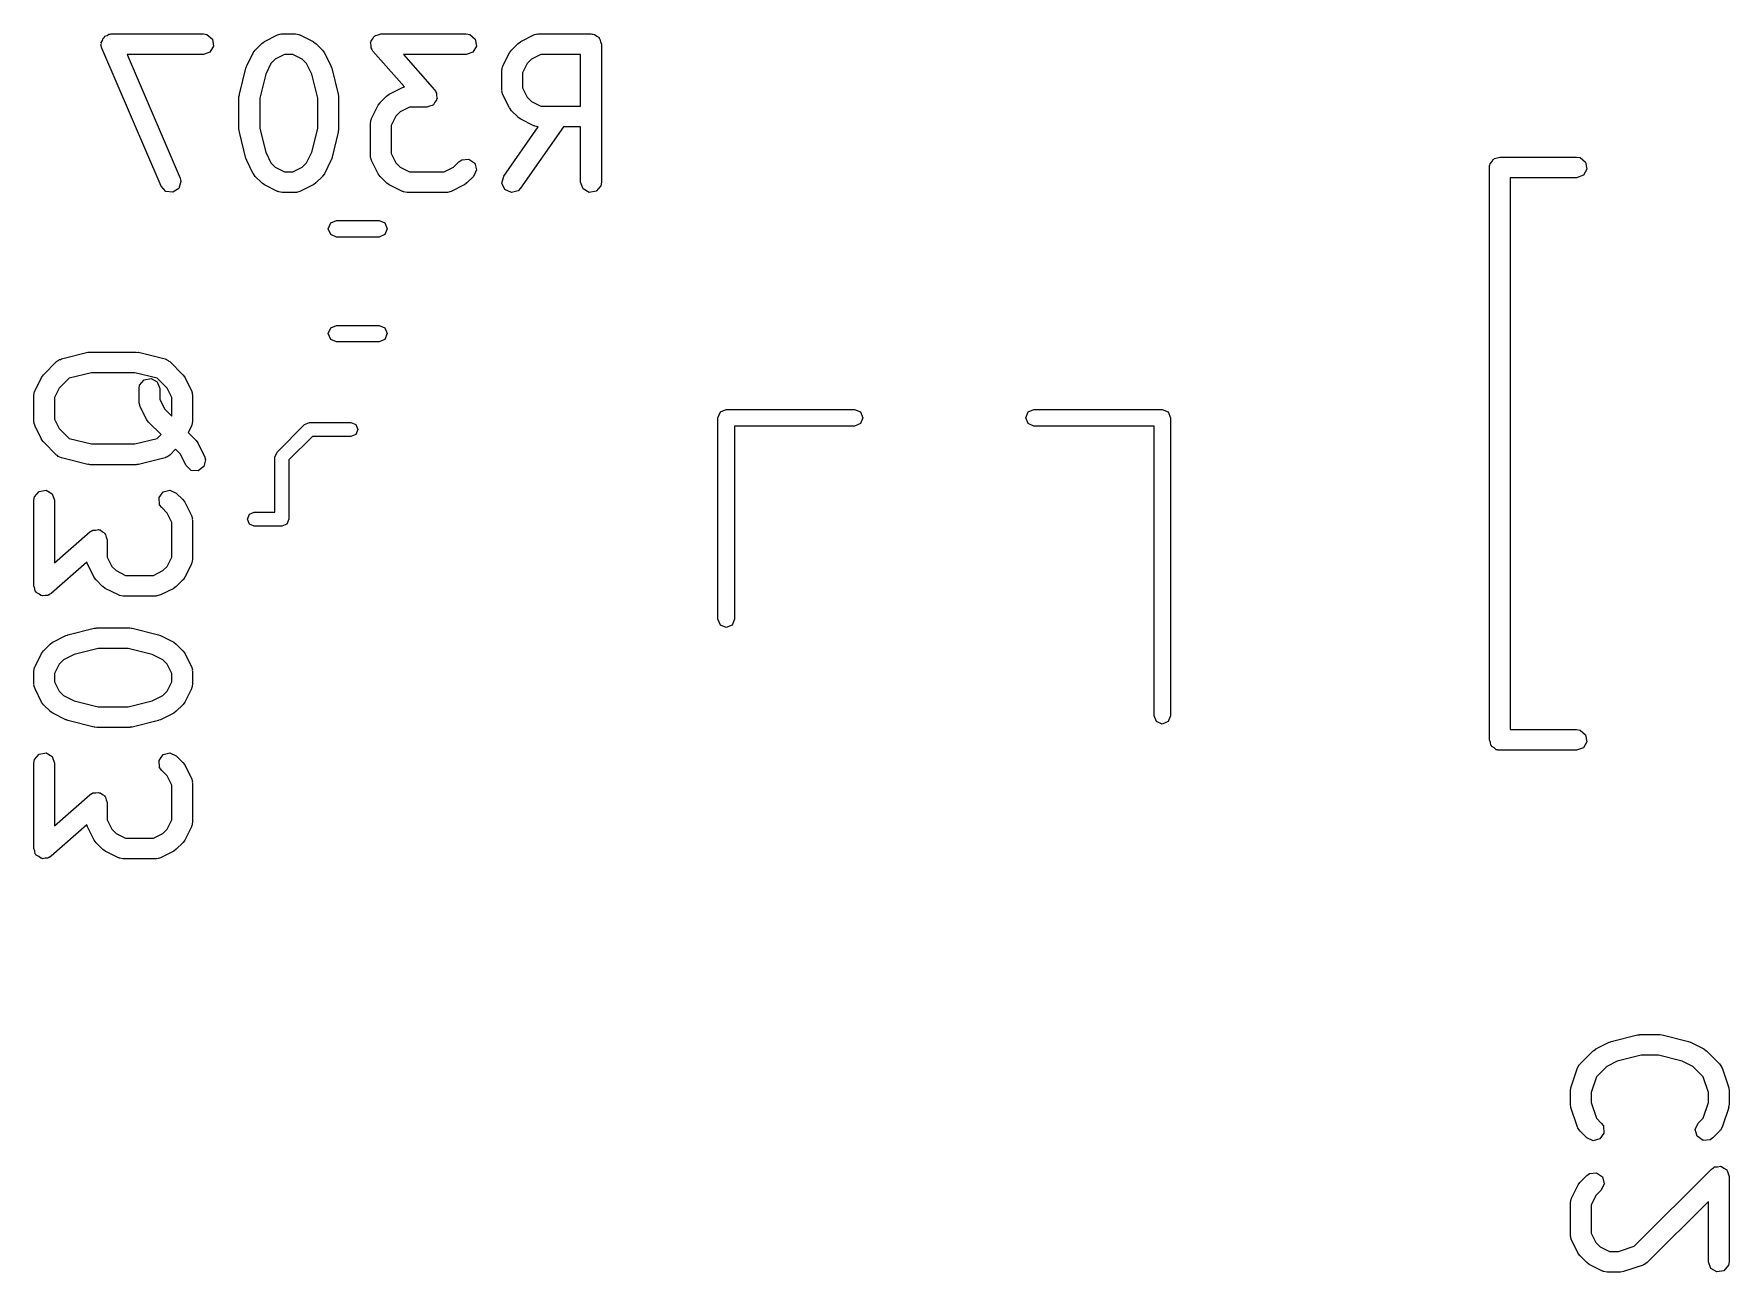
# Model space of a CAD drawing. Extents: x 54 to 297, y -260 to -31.
# Drawn here: x 122.9 to 135.19, y -95.93 to -86.96 of the extents above; entities that cross this region are included whole.
import ezdxf

# ---------------------------------------------------------------- set-up
doc = ezdxf.new("R2010")
doc.units = 0
doc.layers.add('BLACK', color=7, linetype='CONTINUOUS')

msp = doc.modelspace()

# ---------------------------------------------------------------- linework, layer by layer
at = {"layer": 'BLACK', "linetype": 'CONTINUOUS'}
for p, q in [((123.416, -86.9749), (123.433, -86.9689)), ((123.433, -86.9689), (123.447, -86.9594)), ((123.447, -86.9594), (123.456, -86.9604)), ((123.456, -86.9604), (123.464, -86.9574)), ((123.464, -86.9574), (124.131, -86.9574)), ((124.131, -86.9574), (124.157, -86.9619)), ((124.157, -86.9619), (124.196, -86.9949)), ((124.574, -87.0129), (124.669, -86.9653)), ((124.669, -86.9653), (124.694, -86.9579)), ((124.694, -86.9579), (124.698, -86.9589)), ((124.698, -86.9589), (124.702, -86.9574)), ((124.702, -86.9574), (124.798, -86.9574)), ((124.798, -86.9574), (124.823, -86.9619)), ((124.823, -86.9619), (124.827, -86.9648)), ((124.827, -86.9648), (124.831, -86.9653)), ((124.831, -86.9653), (124.926, -87.0129)), ((125.374, -86.9729), (125.378, -86.9682)), ((125.378, -86.9682), (125.398, -86.9643)), ((125.398, -86.9643), (125.417, -86.9574)), ((125.417, -86.9574), (126.036, -86.9574)), ((126.036, -86.9574), (126.061, -86.9619)), ((126.061, -86.9619), (126.101, -86.9949)), ((126.431, -87.0129), (126.526, -86.9653)), ((126.526, -86.9653), (126.551, -86.9579)), ((126.551, -86.9579), (126.555, -86.9589)), ((126.555, -86.9589), (126.56, -86.9574)), ((126.56, -86.9574), (126.94, -86.9574)), ((126.94, -86.9574), (126.95, -86.9591)), ((126.95, -86.9591), (126.953, -86.9585)), ((126.953, -86.9585), (126.956, -86.9602)), ((126.956, -86.9602), (126.966, -86.9619)), ((126.966, -86.9619), (126.981, -86.9744)), ((123.389, -87.0366), (123.392, -87.0281)), ((123.395, -87.0619), (123.389, -87.0366)), ((123.39, -87.0194), (123.399, -87.0042)), ((123.392, -87.0281), (123.39, -87.0194)), ((123.824, -88.0619), (123.395, -87.0619)), ((123.399, -87.0042), (123.404, -86.9875)), ((123.404, -86.9875), (123.412, -86.9826)), ((123.412, -86.9826), (123.416, -86.9749)), ((124.179, -87.0898), (124.131, -87.1074)), ((124.205, -87.0454), (124.179, -87.0898)), ((124.196, -86.9949), (124.205, -87.0454)), ((124.492, -87.0941), (124.506, -87.0761)), ((124.506, -87.0746), (124.554, -87.027)), ((124.506, -87.0761), (124.506, -87.0746)), ((124.554, -87.027), (124.572, -87.0141)), ((124.572, -87.0141), (124.574, -87.0129)), ((124.926, -87.0129), (124.944, -87.0263)), ((124.944, -87.0263), (124.946, -87.027)), ((124.946, -87.027), (124.994, -87.0746)), ((124.994, -87.0746), (125.006, -87.093)), ((125.006, -87.093), (125.008, -87.0941)), ((125.343, -87.0194), (125.346, -87.0142)), ((125.346, -87.0393), (125.343, -87.0194)), ((125.346, -87.0082), (125.358, -86.9924)), ((125.346, -87.0142), (125.346, -87.0082)), ((125.347, -87.0595), (125.346, -87.0393)), ((125.351, -87.0668), (125.347, -87.0595)), ((125.352, -87.0699), (125.351, -87.0668)), ((125.354, -87.0721), (125.352, -87.0699)), ((125.36, -87.0818), (125.354, -87.0721)), ((125.358, -86.9924), (125.368, -86.9749)), ((125.588, -87.342), (125.36, -87.0818)), ((125.368, -86.9749), (125.374, -86.9729)), ((126.084, -87.0898), (126.036, -87.1074)), ((126.11, -87.0454), (126.084, -87.0898)), ((126.101, -86.9949), (126.11, -87.0454)), ((126.35, -87.0941), (126.363, -87.0761)), ((126.363, -87.0761), (126.364, -87.0746)), ((126.364, -87.0746), (126.411, -87.027)), ((126.411, -87.027), (126.43, -87.0141)), ((126.43, -87.0141), (126.431, -87.0129)), ((126.981, -86.9744), (126.998, -86.9842)), ((126.998, -86.9842), (127, -86.9905)), ((127, -86.9905), (127.005, -86.9949)), ((127.005, -86.9949), (127.009, -87.0141)), ((127.009, -87.0141), (127.015, -87.0324)), ((127.015, -87.0324), (127.015, -88.0324)), ((124.131, -87.1074), (123.578, -87.1074)), ((123.578, -87.1074), (123.962, -88.0028)), ((124.392, -87.3951), (124.439, -87.2047)), ((124.439, -87.2047), (124.444, -87.1928)), ((124.444, -87.1928), (124.445, -87.1893)), ((124.445, -87.1893), (124.492, -87.0941)), ((124.621, -87.172), (124.583, -87.249)), ((124.652, -87.1416), (124.621, -87.172)), ((124.72, -87.1074), (124.652, -87.1416)), ((124.78, -87.1074), (124.72, -87.1074)), ((124.848, -87.1416), (124.78, -87.1074)), ((124.879, -87.172), (124.848, -87.1416)), ((124.917, -87.249), (124.879, -87.172)), ((125.008, -87.0941), (125.055, -87.1893)), ((125.055, -87.1893), (125.059, -87.2017)), ((125.059, -87.2017), (125.061, -87.2047)), ((125.061, -87.2047), (125.108, -87.3951)), ((126.036, -87.1074), (125.582, -87.1074)), ((125.582, -87.1074), (125.806, -87.3639)), ((126.294, -87.2229), (126.299, -87.1972)), ((126.299, -87.1972), (126.301, -87.1938)), ((126.301, -87.1938), (126.302, -87.1893)), ((126.302, -87.1893), (126.35, -87.0941)), ((126.478, -87.172), (126.444, -87.2406)), ((126.509, -87.1416), (126.478, -87.172)), ((126.577, -87.1074), (126.509, -87.1416)), ((126.865, -87.1074), (126.577, -87.1074)), ((126.865, -87.4812), (126.865, -87.1074)), ((124.583, -87.249), (124.539, -87.4226)), ((124.961, -87.4226), (124.917, -87.249)), ((126.294, -87.3657), (126.294, -87.2229)), ((126.444, -87.2406), (126.444, -87.348)), ((124.389, -87.4133), (124.392, -87.3986)), ((124.389, -87.6514), (124.389, -87.4133)), ((124.392, -87.3986), (124.392, -87.3951)), ((124.539, -87.4226), (124.539, -87.6422)), ((124.961, -87.6422), (124.961, -87.4226)), ((125.108, -87.3951), (125.11, -87.4101)), ((125.11, -87.4101), (125.111, -87.4133)), ((125.111, -87.4133), (125.111, -87.6514)), ((125.397, -87.475), (125.411, -87.457)), ((125.411, -87.4555), (125.459, -87.4079)), ((125.411, -87.457), (125.411, -87.4555)), ((125.459, -87.4079), (125.477, -87.3951)), ((125.477, -87.3951), (125.478, -87.3939)), ((125.478, -87.3939), (125.574, -87.3463)), ((125.574, -87.3463), (125.588, -87.342)), ((125.808, -87.4533), (125.798, -87.4708)), ((125.806, -87.3639), (125.812, -87.3736)), ((125.821, -87.4375), (125.808, -87.4533)), ((125.812, -87.3736), (125.815, -87.3758)), ((125.815, -87.3758), (125.815, -87.3789)), ((125.815, -87.3789), (125.82, -87.3862)), ((125.82, -87.3862), (125.82, -87.4064)), ((125.82, -87.4064), (125.824, -87.4264)), ((125.824, -87.4264), (125.821, -87.4315)), ((125.821, -87.4315), (125.821, -87.4375)), ((126.296, -87.3699), (126.294, -87.3657)), ((126.295, -87.3743), (126.296, -87.3699)), ((126.302, -87.3993), (126.295, -87.3743)), ((126.35, -87.4945), (126.302, -87.3993)), ((126.444, -87.348), (126.478, -87.4165)), ((126.478, -87.4165), (126.509, -87.4469)), ((126.509, -87.4469), (126.577, -87.4812)), ((125.342, -87.6038), (125.346, -87.5782)), ((125.346, -87.5782), (125.349, -87.5747)), ((125.349, -87.5747), (125.35, -87.5703)), ((125.35, -87.5703), (125.397, -87.475)), ((125.526, -87.553), (125.492, -87.6215)), ((125.556, -87.5226), (125.526, -87.553)), ((125.625, -87.4883), (125.556, -87.5226)), ((125.75, -87.4883), (125.625, -87.4883)), ((125.769, -87.4814), (125.75, -87.4883)), ((125.789, -87.4775), (125.769, -87.4814)), ((125.793, -87.4728), (125.789, -87.4775)), ((125.798, -87.4708), (125.793, -87.4728)), ((126.351, -87.4956), (126.35, -87.4945)), ((126.364, -87.514), (126.351, -87.4956)), ((126.411, -87.5616), (126.364, -87.514)), ((126.413, -87.5623), (126.411, -87.5616)), ((126.431, -87.5757), (126.413, -87.5623)), ((126.526, -87.6233), (126.431, -87.5757)), ((126.577, -87.4812), (126.865, -87.4812)), ((124.39, -87.6547), (124.389, -87.6514)), ((124.392, -87.6696), (124.39, -87.6547)), ((124.439, -87.8601), (124.392, -87.6696)), ((124.539, -87.6422), (124.583, -87.8157)), ((124.917, -87.8157), (124.961, -87.6422)), ((125.108, -87.6696), (125.061, -87.8601)), ((125.111, -87.6514), (125.108, -87.6662)), ((125.108, -87.6662), (125.108, -87.6696)), ((125.342, -87.8419), (125.342, -87.6038)), ((125.492, -87.6215), (125.492, -87.8242)), ((126.308, -87.9894), (126.558, -87.631)), ((126.741, -87.6312), (126.43, -88.0754)), ((126.53, -87.6238), (126.526, -87.6233)), ((126.534, -87.6267), (126.53, -87.6238)), ((126.558, -87.631), (126.534, -87.6267)), ((126.865, -87.6312), (126.741, -87.6312)), ((126.865, -88.0324), (126.865, -87.6312)), ((124.583, -87.8157), (124.621, -87.8927)), ((124.879, -87.8927), (124.917, -87.8157)), ((125.492, -87.8242), (125.526, -87.8927)), ((124.441, -87.863), (124.439, -87.8601)), ((124.445, -87.8754), (124.441, -87.863)), ((124.492, -87.9707), (124.445, -87.8754)), ((124.621, -87.8927), (124.652, -87.9231)), ((124.652, -87.9231), (124.72, -87.9574)), ((124.78, -87.9574), (124.848, -87.9231)), ((124.848, -87.9231), (124.879, -87.8927)), ((125.055, -87.8754), (125.008, -87.9707)), ((125.056, -87.8719), (125.055, -87.8754)), ((125.061, -87.8601), (125.056, -87.8719)), ((125.343, -87.8461), (125.342, -87.8419)), ((125.342, -87.8505), (125.343, -87.8461)), ((125.35, -87.8754), (125.342, -87.8505)), ((125.397, -87.9707), (125.35, -87.8754)), ((125.526, -87.8927), (125.556, -87.9231)), ((125.556, -87.9231), (125.625, -87.9574)), ((125.875, -87.9574), (125.944, -87.9231)), ((125.944, -87.9231), (125.983, -87.8841)), ((125.983, -87.8841), (126.004, -87.8692)), ((126.004, -87.8692), (126.055, -87.8647)), ((126.055, -87.8647), (126.097, -87.8941)), ((126.11, -87.9437), (126.089, -87.9902)), ((126.097, -87.8941), (126.11, -87.9437)), ((133.45, -87.925), (133.452, -87.9153)), ((133.45, -92.075), (133.45, -87.925)), ((133.451, -87.912), (133.453, -87.9091)), ((133.452, -87.9153), (133.451, -87.912)), ((133.453, -87.9091), (133.455, -87.8993)), ((133.455, -87.8993), (133.467, -87.8844)), ((133.467, -87.8844), (133.477, -87.8675)), ((133.477, -87.8675), (133.483, -87.8652)), ((133.483, -87.8652), (133.487, -87.86)), ((133.487, -87.86), (133.507, -87.8567)), ((133.507, -87.8567), (133.525, -87.85)), ((133.525, -87.85), (134.082, -87.85)), ((134.082, -87.85), (134.108, -87.8545)), ((134.108, -87.8545), (134.147, -87.8875)), ((134.156, -87.938), (134.131, -87.9825)), ((134.147, -87.8875), (134.156, -87.938)), ((123.859, -88.0993), (123.824, -88.0619)), ((123.968, -88.0282), (123.953, -88.0773)), ((123.962, -88.0028), (123.968, -88.0282)), ((124.494, -87.9718), (124.492, -87.9707)), ((124.506, -87.9902), (124.494, -87.9718)), ((124.554, -88.0378), (124.506, -87.9902)), ((124.556, -88.0385), (124.554, -88.0378)), ((124.574, -88.0518), (124.556, -88.0385)), ((124.669, -88.0995), (124.574, -88.0518)), ((124.72, -87.9574), (124.78, -87.9574)), ((124.926, -88.0518), (124.831, -88.0995)), ((124.928, -88.0507), (124.926, -88.0518)), ((124.946, -88.0378), (124.928, -88.0507)), ((124.994, -87.9902), (124.946, -88.0378)), ((125.008, -87.9707), (124.994, -87.9887)), ((124.994, -87.9887), (124.994, -87.9902)), ((125.398, -87.9718), (125.397, -87.9707)), ((125.411, -87.9902), (125.398, -87.9718)), ((125.459, -88.0378), (125.411, -87.9902)), ((125.46, -88.0385), (125.459, -88.0378)), ((125.478, -88.0518), (125.46, -88.0385)), ((125.574, -88.0995), (125.478, -88.0518)), ((125.625, -87.9574), (125.875, -87.9574)), ((126.022, -88.0518), (125.926, -88.0995)), ((126.023, -88.0507), (126.022, -88.0518)), ((126.041, -88.0378), (126.023, -88.0507)), ((126.089, -87.9902), (126.041, -88.0378)), ((126.294, -88.0389), (126.308, -87.9894)), ((126.316, -88.0854), (126.294, -88.0389)), ((126.43, -88.0754), (126.412, -88.0938)), ((126.883, -88.0806), (126.865, -88.0324)), ((127.011, -88.058), (126.978, -88.0973)), ((127.015, -88.0324), (127.011, -88.058)), ((134.082, -88), (133.6, -88)), ((133.6, -88), (133.6, -92)), ((134.131, -87.9825), (134.082, -88)), ((123.91, -88.1054), (123.859, -88.0993)), ((123.953, -88.0773), (123.91, -88.1054)), ((124.673, -88.1), (124.669, -88.0995)), ((124.677, -88.1029), (124.673, -88.1)), ((124.702, -88.1074), (124.677, -88.1029)), ((124.798, -88.1074), (124.702, -88.1074)), ((124.802, -88.1058), (124.798, -88.1074)), ((124.806, -88.1069), (124.802, -88.1058)), ((124.831, -88.0995), (124.806, -88.1069)), ((125.578, -88.1), (125.574, -88.0995)), ((125.581, -88.1029), (125.578, -88.1)), ((125.607, -88.1074), (125.581, -88.1029)), ((125.893, -88.1074), (125.607, -88.1074)), ((125.897, -88.1058), (125.893, -88.1074)), ((125.901, -88.1069), (125.897, -88.1058)), ((125.926, -88.0995), (125.901, -88.1069)), ((126.363, -88.1071), (126.316, -88.0854)), ((126.412, -88.0938), (126.363, -88.1071)), ((126.927, -88.1062), (126.883, -88.0806)), ((126.978, -88.0973), (126.927, -88.1062)), ((125.054, -88.3276), (125.096, -88.31)), ((125.096, -88.31), (125.404, -88.31)), ((125.404, -88.31), (125.446, -88.3276)), ((125.036, -88.37), (125.054, -88.3276)), ((125.054, -88.4124), (125.036, -88.37)), ((125.096, -88.43), (125.054, -88.4124)), ((125.404, -88.43), (125.096, -88.43)), ((125.446, -88.4124), (125.404, -88.43)), ((125.446, -88.3276), (125.464, -88.37)), ((125.464, -88.37), (125.446, -88.4124)), ((125.036, -89.13), (125.054, -89.0876)), ((125.054, -89.1724), (125.036, -89.13)), ((125.054, -89.0876), (125.096, -89.07)), ((125.096, -89.19), (125.054, -89.1724)), ((125.096, -89.07), (125.404, -89.07)), ((125.404, -89.07), (125.446, -89.0876)), ((125.446, -89.1724), (125.404, -89.19)), ((125.446, -89.0876), (125.464, -89.13)), ((125.464, -89.13), (125.446, -89.1724)), ((123.102, -89.313), (123.293, -89.2653)), ((123.293, -89.2653), (123.308, -89.2643)), ((123.308, -89.2643), (123.311, -89.2631)), ((123.311, -89.2631), (123.644, -89.2631)), ((123.644, -89.2631), (123.659, -89.2657)), ((123.659, -89.2657), (123.662, -89.2653)), ((123.662, -89.2653), (123.853, -89.313)), ((125.404, -89.19), (125.096, -89.19)), ((122.972, -89.4279), (123.067, -89.3327)), ((123.067, -89.3327), (123.089, -89.3177)), ((123.089, -89.3177), (123.096, -89.3171)), ((123.096, -89.3171), (123.102, -89.313)), ((123.32, -89.4131), (123.159, -89.4534)), ((123.635, -89.4131), (123.32, -89.4131)), ((123.796, -89.4534), (123.635, -89.4131)), ((123.853, -89.313), (123.877, -89.3236)), ((123.877, -89.3236), (123.881, -89.3296)), ((123.881, -89.3296), (123.888, -89.3327)), ((123.888, -89.3327), (123.983, -89.4279)), ((122.907, -89.5505), (122.91, -89.5471)), ((122.91, -89.5471), (122.911, -89.5426)), ((122.911, -89.5426), (122.958, -89.4474)), ((122.958, -89.4474), (122.972, -89.4294)), ((122.972, -89.4294), (122.972, -89.4279)), ((123.087, -89.5254), (123.053, -89.5939)), ((123.159, -89.4534), (123.087, -89.5254)), ((123.665, -89.5286), (123.669, -89.5029)), ((123.665, -89.6238), (123.665, -89.5286)), ((123.669, -89.5029), (123.702, -89.4636)), ((123.702, -89.4636), (123.753, -89.4547)), ((123.753, -89.4547), (123.797, -89.4804)), ((123.868, -89.5254), (123.796, -89.4534)), ((123.797, -89.4804), (123.815, -89.5286)), ((123.815, -89.5286), (123.815, -89.6061)), ((123.903, -89.5939), (123.868, -89.5254)), ((123.983, -89.4279), (123.996, -89.4463)), ((123.996, -89.4463), (123.997, -89.4474)), ((123.997, -89.4474), (124.045, -89.5426)), ((124.045, -89.5426), (124.052, -89.5676)), ((122.903, -89.5762), (122.907, -89.5505)), ((122.903, -89.7667), (122.903, -89.5762)), ((123.053, -89.5939), (123.053, -89.749)), ((123.666, -89.628), (123.665, -89.6238)), ((123.665, -89.6324), (123.666, -89.628)), ((123.672, -89.6573), (123.665, -89.6324)), ((123.72, -89.7526), (123.672, -89.6573)), ((123.815, -89.6061), (123.849, -89.6746)), ((123.903, -89.7285), (123.903, -89.5939)), ((124.052, -89.5676), (124.051, -89.572)), ((124.051, -89.572), (124.053, -89.5762)), ((124.053, -89.5762), (124.053, -89.7667)), ((122.904, -89.7709), (122.903, -89.7667)), ((122.903, -89.7752), (122.904, -89.7709)), ((122.911, -89.8002), (122.903, -89.7752)), ((123.053, -89.749), (123.087, -89.8175)), ((123.721, -89.7537), (123.72, -89.7526)), ((123.734, -89.7721), (123.721, -89.7537)), ((123.824, -89.8619), (123.734, -89.7721)), ((123.849, -89.6746), (123.903, -89.7285)), ((124.048, -89.7923), (124.045, -89.7958)), ((124.045, -89.7958), (124.045, -89.8002)), ((124.053, -89.7667), (124.048, -89.7923)), ((124.665, -89.9896), (124.865, -89.7896)), ((124.865, -89.7896), (124.9, -89.775)), ((124.9, -89.775), (125.2, -89.775)), ((125.2, -89.775), (125.236, -89.7896)), ((125.236, -89.7896), (125.25, -89.825)), ((127.86, -89.74), (127.878, -89.6976)), ((127.86, -91.2), (127.86, -89.74)), ((127.878, -89.6976), (127.92, -89.68)), ((127.92, -89.68), (128.85, -89.68)), ((128.85, -89.68), (128.892, -89.6976)), ((128.892, -89.7824), (128.85, -89.8)), ((128.892, -89.6976), (128.91, -89.74)), ((128.91, -89.74), (128.892, -89.7824)), ((130.09, -89.74), (130.108, -89.6976)), ((130.108, -89.7824), (130.09, -89.74)), ((130.108, -89.6976), (130.15, -89.68)), ((130.15, -89.8), (130.108, -89.7824)), ((130.15, -89.68), (131.08, -89.68)), ((131.08, -89.68), (131.122, -89.6976)), ((131.122, -89.6976), (131.14, -89.74)), ((131.14, -89.74), (131.14, -91.9)), ((122.958, -89.8954), (122.911, -89.8002)), ((122.959, -89.8966), (122.958, -89.8954)), ((122.972, -89.9149), (122.959, -89.8966)), ((123.067, -90.0102), (122.972, -89.9149)), ((123.087, -89.8175), (123.159, -89.8894)), ((123.159, -89.8894), (123.32, -89.9298)), ((123.635, -89.9298), (123.796, -89.8894)), ((123.796, -89.8894), (123.824, -89.8619)), ((124.045, -89.8002), (124.021, -89.8471)), ((124.021, -89.8471), (124.078, -89.9041)), ((124.078, -89.9041), (124.091, -89.9225)), ((124.921, -89.875), (124.75, -90.0457)), ((125.2, -89.875), (124.921, -89.875)), ((125.236, -89.8604), (125.2, -89.875)), ((125.25, -89.825), (125.236, -89.8604)), ((128.85, -89.8), (127.98, -89.8)), ((127.98, -89.8), (127.98, -91.2)), ((131.02, -89.8), (130.15, -89.8)), ((131.02, -91.9), (131.02, -89.8)), ((123.074, -90.0133), (123.067, -90.0102)), ((123.078, -90.0193), (123.074, -90.0133)), ((123.102, -90.0299), (123.078, -90.0193)), ((123.293, -90.0775), (123.102, -90.0299)), ((123.32, -89.9298), (123.635, -89.9298)), ((123.853, -90.0299), (123.662, -90.0775)), ((123.859, -90.0258), (123.853, -90.0299)), ((123.866, -90.0251), (123.859, -90.0258)), ((123.888, -90.0102), (123.866, -90.0251)), ((123.93, -89.968), (123.888, -90.0102)), ((123.964, -90.0016), (123.93, -89.968)), ((124.006, -90.0859), (123.964, -90.0016)), ((124.091, -89.9225), (124.092, -89.9236)), ((124.092, -89.9236), (124.14, -90.0188)), ((124.14, -90.0188), (124.147, -90.0438)), ((124.65, -90.025), (124.665, -89.9896)), ((124.65, -90.425), (124.65, -90.025)), ((123.296, -90.0772), (123.293, -90.0775)), ((123.311, -90.0798), (123.296, -90.0772)), ((123.644, -90.0798), (123.311, -90.0798)), ((123.648, -90.0786), (123.644, -90.0798)), ((123.662, -90.0775), (123.648, -90.0786)), ((124.043, -90.1212), (124.006, -90.0859)), ((124.094, -90.1243), (124.043, -90.1212)), ((124.135, -90.0937), (124.094, -90.1243)), ((124.147, -90.0438), (124.135, -90.0937)), ((124.75, -90.0457), (124.75, -90.475)), ((122.907, -90.3124), (122.94, -90.2731)), ((122.94, -90.2731), (122.991, -90.2642)), ((122.991, -90.2642), (123.035, -90.2899)), ((123.81, -90.3187), (123.839, -90.2767)), ((123.839, -90.2767), (123.889, -90.2634)), ((123.889, -90.2634), (123.935, -90.2851)), ((123.935, -90.2851), (123.983, -90.3327)), ((122.903, -90.3381), (122.907, -90.3124)), ((122.903, -90.9571), (122.903, -90.3381)), ((123.035, -90.2899), (123.053, -90.3381)), ((123.053, -90.3381), (123.053, -90.7919)), ((123.814, -90.3698), (123.81, -90.3187)), ((123.829, -90.3911), (123.814, -90.3698)), ((123.868, -90.4301), (123.829, -90.3911)), ((123.983, -90.3327), (123.996, -90.351)), ((123.996, -90.351), (123.997, -90.3522)), ((123.997, -90.3522), (124.045, -90.4474)), ((123.903, -90.4987), (123.868, -90.4301)), ((123.903, -90.749), (123.903, -90.4987)), ((124.045, -90.4474), (124.052, -90.4724)), ((124.052, -90.4724), (124.051, -90.4767)), ((124.051, -90.4767), (124.053, -90.481)), ((124.053, -90.481), (124.053, -90.7667)), ((124.45, -90.475), (124.465, -90.4396)), ((124.465, -90.5104), (124.45, -90.475)), ((124.465, -90.4396), (124.5, -90.425)), ((124.5, -90.525), (124.465, -90.5104)), ((124.5, -90.425), (124.65, -90.425)), ((124.7, -90.525), (124.5, -90.525)), ((124.736, -90.5104), (124.7, -90.525)), ((124.75, -90.475), (124.736, -90.5104)), ((123.053, -90.7919), (123.309, -90.5674)), ((123.309, -90.5674), (123.319, -90.5615)), ((123.319, -90.5615), (123.321, -90.5589)), ((123.321, -90.5589), (123.324, -90.5583)), ((123.324, -90.5583), (123.331, -90.5539)), ((123.331, -90.5539), (123.352, -90.5535)), ((123.352, -90.5535), (123.372, -90.5499)), ((123.372, -90.5499), (123.377, -90.5529)), ((123.377, -90.5529), (123.383, -90.5528)), ((123.383, -90.5528), (123.399, -90.5655)), ((123.399, -90.5655), (123.416, -90.5756)), ((123.416, -90.5756), (123.418, -90.5812)), ((123.418, -90.5812), (123.423, -90.585)), ((123.423, -90.585), (123.427, -90.6048)), ((123.427, -90.6048), (123.434, -90.6238)), ((123.434, -90.6238), (123.434, -90.749)), ((123.434, -90.749), (123.468, -90.8175)), ((123.868, -90.8175), (123.903, -90.749)), ((124.053, -90.7667), (124.048, -90.7923)), ((123.287, -90.7859), (123.027, -91.0136)), ((123.291, -90.8002), (123.287, -90.7859)), ((123.339, -90.8954), (123.291, -90.8002)), ((123.34, -90.8966), (123.339, -90.8954)), ((123.353, -90.9149), (123.34, -90.8966)), ((123.468, -90.8175), (123.498, -90.8479)), ((123.498, -90.8479), (123.567, -90.8821)), ((123.567, -90.8821), (123.769, -90.8821)), ((123.769, -90.8821), (123.838, -90.8479)), ((123.838, -90.8479), (123.868, -90.8175)), ((123.997, -90.8954), (123.984, -90.9135)), ((124.045, -90.8002), (123.997, -90.8954)), ((124.048, -90.7923), (124.045, -90.7958)), ((124.045, -90.7958), (124.045, -90.8002)), ((122.91, -90.9761), (122.903, -90.9571)), ((122.913, -90.996), (122.91, -90.9761)), ((122.918, -90.9997), (122.913, -90.996)), ((122.92, -91.0054), (122.918, -90.9997)), ((122.938, -91.0155), (122.92, -91.0054)), ((122.953, -91.0281), (122.938, -91.0155)), ((123.012, -91.0226), (123.005, -91.0271)), ((123.015, -91.0221), (123.012, -91.0226)), ((123.017, -91.0194), (123.015, -91.0221)), ((123.027, -91.0136), (123.017, -91.0194)), ((123.401, -90.9626), (123.353, -90.9149)), ((123.402, -90.9632), (123.401, -90.9626)), ((123.42, -90.9766), (123.402, -90.9632)), ((123.516, -91.0242), (123.42, -90.9766)), ((123.52, -91.0247), (123.516, -91.0242)), ((123.821, -91.0242), (123.796, -91.0316)), ((123.916, -90.9766), (123.821, -91.0242)), ((123.917, -90.9754), (123.916, -90.9766)), ((123.935, -90.9626), (123.917, -90.9754)), ((123.983, -90.9149), (123.935, -90.9626)), ((123.984, -90.9135), (123.983, -90.9149)), ((122.959, -91.028), (122.953, -91.0281)), ((122.965, -91.031), (122.959, -91.028)), ((122.985, -91.0275), (122.965, -91.031)), ((123.005, -91.0271), (122.985, -91.0275)), ((123.523, -91.0276), (123.52, -91.0247)), ((123.549, -91.0321), (123.523, -91.0276)), ((123.787, -91.0321), (123.549, -91.0321)), ((123.791, -91.0306), (123.787, -91.0321)), ((123.796, -91.0316), (123.791, -91.0306)), ((123.15, -91.313), (123.34, -91.2653)), ((123.34, -91.2653), (123.355, -91.2643)), ((123.355, -91.2643), (123.359, -91.2631)), ((123.359, -91.2631), (123.597, -91.2631)), ((123.597, -91.2631), (123.611, -91.2657)), ((123.611, -91.2657), (123.615, -91.2653)), ((123.615, -91.2653), (123.805, -91.313)), ((127.878, -91.2424), (127.86, -91.2)), ((127.92, -91.26), (127.878, -91.2424)), ((127.962, -91.2424), (127.92, -91.26)), ((127.98, -91.2), (127.962, -91.2424)), ((122.972, -91.4279), (123.02, -91.3803)), ((123.02, -91.3803), (123.038, -91.3674)), ((123.038, -91.3674), (123.039, -91.3663)), ((123.039, -91.3663), (123.135, -91.3186)), ((123.135, -91.3186), (123.147, -91.3149)), ((123.147, -91.3149), (123.15, -91.313)), ((123.805, -91.313), (123.817, -91.3182)), ((123.817, -91.3182), (123.821, -91.3186)), ((123.821, -91.3186), (123.916, -91.3663)), ((123.916, -91.3663), (123.934, -91.3796)), ((123.934, -91.3796), (123.935, -91.3803)), ((123.935, -91.3803), (123.983, -91.4279)), ((122.911, -91.5426), (122.958, -91.4474)), ((122.958, -91.4474), (122.972, -91.4294)), ((122.972, -91.4294), (122.972, -91.4279)), ((123.117, -91.495), (123.087, -91.5254)), ((123.194, -91.4565), (123.117, -91.495)), ((123.368, -91.4131), (123.194, -91.4565)), ((123.587, -91.4131), (123.368, -91.4131)), ((123.761, -91.4565), (123.587, -91.4131)), ((123.838, -91.495), (123.761, -91.4565)), ((123.868, -91.5254), (123.838, -91.495)), ((123.983, -91.4279), (123.996, -91.4463)), ((123.996, -91.4463), (123.997, -91.4474)), ((123.997, -91.4474), (124.045, -91.5426)), ((122.903, -91.5762), (122.907, -91.5505)), ((122.903, -91.6714), (122.903, -91.5762)), ((122.907, -91.5505), (122.91, -91.5471)), ((122.91, -91.5471), (122.911, -91.5426)), ((123.087, -91.5254), (123.053, -91.5939)), ((123.053, -91.5939), (123.053, -91.6537)), ((123.903, -91.5939), (123.868, -91.5254)), ((123.903, -91.6537), (123.903, -91.5939)), ((124.045, -91.5426), (124.052, -91.5676)), ((124.052, -91.5676), (124.051, -91.572)), ((124.051, -91.572), (124.053, -91.5762)), ((124.053, -91.5762), (124.053, -91.6714)), ((122.904, -91.6756), (122.903, -91.6714)), ((122.903, -91.68), (122.904, -91.6756)), ((122.911, -91.705), (122.903, -91.68)), ((122.958, -91.8002), (122.911, -91.705)), ((123.053, -91.6537), (123.087, -91.7222)), ((123.087, -91.7222), (123.117, -91.7526)), ((123.117, -91.7526), (123.194, -91.7911)), ((123.761, -91.7911), (123.838, -91.7526)), ((123.838, -91.7526), (123.868, -91.7222)), ((123.868, -91.7222), (123.903, -91.6537)), ((124.045, -91.705), (123.997, -91.8002)), ((124.048, -91.6971), (124.045, -91.7005)), ((124.045, -91.7005), (124.045, -91.705)), ((124.053, -91.6714), (124.048, -91.6971)), ((122.959, -91.8013), (122.958, -91.8002)), ((122.972, -91.8197), (122.959, -91.8013)), ((123.02, -91.8673), (122.972, -91.8197)), ((123.021, -91.868), (123.02, -91.8673)), ((123.039, -91.8814), (123.021, -91.868)), ((123.135, -91.929), (123.039, -91.8814)), ((123.194, -91.7911), (123.368, -91.8345)), ((123.368, -91.8345), (123.587, -91.8345)), ((123.587, -91.8345), (123.761, -91.7911)), ((123.916, -91.8814), (123.821, -91.929)), ((123.917, -91.8802), (123.916, -91.8814)), ((123.935, -91.8673), (123.917, -91.8802)), ((123.983, -91.8197), (123.935, -91.8673)), ((123.984, -91.8182), (123.983, -91.8197)), ((123.997, -91.8002), (123.984, -91.8182)), ((123.138, -91.9294), (123.135, -91.929)), ((123.15, -91.9347), (123.138, -91.9294)), ((123.34, -91.9823), (123.15, -91.9347)), ((123.344, -91.9819), (123.34, -91.9823)), ((123.359, -91.9845), (123.344, -91.9819)), ((123.597, -91.9845), (123.359, -91.9845)), ((123.6, -91.9833), (123.597, -91.9845)), ((123.615, -91.9823), (123.6, -91.9833)), ((123.805, -91.9347), (123.615, -91.9823)), ((123.808, -91.9327), (123.805, -91.9347)), ((123.821, -91.929), (123.808, -91.9327)), ((131.038, -91.9424), (131.02, -91.9)), ((131.08, -91.96), (131.038, -91.9424)), ((131.122, -91.9424), (131.08, -91.96)), ((131.14, -91.9), (131.122, -91.9424)), ((133.6, -92), (134.082, -92)), ((134.082, -92), (134.108, -92.0045)), ((134.108, -92.0045), (134.147, -92.0375)), ((133.457, -92.0933), (133.45, -92.075)), ((133.46, -92.1125), (133.457, -92.0933)), ((133.465, -92.1168), (133.46, -92.1125)), ((133.468, -92.1232), (133.465, -92.1168)), ((133.484, -92.133), (133.468, -92.1232)), ((134.156, -92.088), (134.131, -92.1325)), ((134.147, -92.0375), (134.156, -92.088)), ((122.903, -92.2429), (122.907, -92.2172)), ((122.903, -92.8619), (122.903, -92.2429)), ((122.907, -92.2172), (122.94, -92.1779)), ((122.94, -92.1779), (122.991, -92.169)), ((122.991, -92.169), (123.035, -92.1946)), ((123.035, -92.1946), (123.053, -92.2429)), ((123.053, -92.2429), (123.053, -92.6966)), ((123.81, -92.2234), (123.839, -92.1814)), ((123.814, -92.2746), (123.81, -92.2234)), ((123.839, -92.1814), (123.889, -92.1681)), ((123.889, -92.1681), (123.935, -92.1898)), ((123.935, -92.1898), (123.983, -92.2374)), ((123.983, -92.2374), (123.996, -92.2558)), ((133.499, -92.1455), (133.484, -92.133)), ((133.509, -92.1472), (133.499, -92.1455)), ((133.512, -92.1489), (133.509, -92.1472)), ((133.515, -92.1483), (133.512, -92.1489)), ((133.525, -92.15), (133.515, -92.1483)), ((134.082, -92.15), (133.525, -92.15)), ((134.131, -92.1325), (134.082, -92.15)), ((123.829, -92.2959), (123.814, -92.2746)), ((123.868, -92.3349), (123.829, -92.2959)), ((123.903, -92.4034), (123.868, -92.3349)), ((123.996, -92.2558), (123.997, -92.2569)), ((123.997, -92.2569), (124.045, -92.3522)), ((124.045, -92.3522), (124.052, -92.3771)), ((123.053, -92.6966), (123.309, -92.4721)), ((123.309, -92.4721), (123.319, -92.4663)), ((123.319, -92.4663), (123.321, -92.4636)), ((123.321, -92.4636), (123.324, -92.4631)), ((123.324, -92.4631), (123.331, -92.4586)), ((123.331, -92.4586), (123.352, -92.4582)), ((123.352, -92.4582), (123.372, -92.4547)), ((123.372, -92.4547), (123.377, -92.4577)), ((123.377, -92.4577), (123.383, -92.4576)), ((123.383, -92.4576), (123.399, -92.4703)), ((123.399, -92.4703), (123.416, -92.4804)), ((123.416, -92.4804), (123.418, -92.486)), ((123.418, -92.486), (123.423, -92.4897)), ((123.423, -92.4897), (123.427, -92.5096)), ((123.903, -92.6537), (123.903, -92.4034)), ((124.052, -92.3771), (124.051, -92.3815)), ((124.051, -92.3815), (124.053, -92.3857)), ((124.053, -92.3857), (124.053, -92.6714)), ((123.427, -92.5096), (123.434, -92.5286)), ((123.434, -92.5286), (123.434, -92.6537)), ((123.287, -92.6907), (123.027, -92.9183)), ((123.291, -92.705), (123.287, -92.6907)), ((123.339, -92.8002), (123.291, -92.705)), ((123.434, -92.6537), (123.468, -92.7222)), ((123.468, -92.7222), (123.498, -92.7526)), ((123.838, -92.7526), (123.868, -92.7222)), ((123.868, -92.7222), (123.903, -92.6537)), ((124.045, -92.705), (123.997, -92.8002)), ((124.048, -92.6971), (124.045, -92.7005)), ((124.045, -92.7005), (124.045, -92.705)), ((124.053, -92.6714), (124.048, -92.6971)), ((122.91, -92.8809), (122.903, -92.8619)), ((123.34, -92.8013), (123.339, -92.8002)), ((123.353, -92.8197), (123.34, -92.8013)), ((123.401, -92.8673), (123.353, -92.8197)), ((123.498, -92.7526), (123.567, -92.7869)), ((123.567, -92.7869), (123.769, -92.7869)), ((123.769, -92.7869), (123.838, -92.7526)), ((123.983, -92.8197), (123.935, -92.8673)), ((123.984, -92.8182), (123.983, -92.8197)), ((123.997, -92.8002), (123.984, -92.8182)), ((122.913, -92.9007), (122.91, -92.8809)), ((122.918, -92.9045), (122.913, -92.9007)), ((122.92, -92.9101), (122.918, -92.9045)), ((122.938, -92.9202), (122.92, -92.9101)), ((122.953, -92.9329), (122.938, -92.9202)), ((122.959, -92.9328), (122.953, -92.9329)), ((122.965, -92.9358), (122.959, -92.9328)), ((122.985, -92.9323), (122.965, -92.9358)), ((123.005, -92.9318), (122.985, -92.9323)), ((123.012, -92.9274), (123.005, -92.9318)), ((123.015, -92.9269), (123.012, -92.9274)), ((123.017, -92.9242), (123.015, -92.9269)), ((123.027, -92.9183), (123.017, -92.9242)), ((123.402, -92.868), (123.401, -92.8673)), ((123.42, -92.8814), (123.402, -92.868)), ((123.516, -92.929), (123.42, -92.8814)), ((123.52, -92.9295), (123.516, -92.929)), ((123.523, -92.9324), (123.52, -92.9295)), ((123.549, -92.9369), (123.523, -92.9324)), ((123.787, -92.9369), (123.549, -92.9369)), ((123.791, -92.9354), (123.787, -92.9369)), ((123.796, -92.9364), (123.791, -92.9354)), ((123.821, -92.929), (123.796, -92.9364)), ((123.916, -92.8814), (123.821, -92.929)), ((123.917, -92.8802), (123.916, -92.8814)), ((123.935, -92.8673), (123.917, -92.8802)), ((134.332, -94.2606), (134.523, -94.213)), ((134.523, -94.213), (134.538, -94.2119)), ((134.538, -94.2119), (134.541, -94.2107)), ((134.541, -94.2107), (134.684, -94.2107)), ((134.684, -94.2107), (134.699, -94.2133)), ((134.699, -94.2133), (134.702, -94.213)), ((134.702, -94.213), (134.892, -94.2606)), ((134.107, -94.4232), (134.202, -94.3279)), ((134.202, -94.3279), (134.221, -94.3151)), ((134.221, -94.3151), (134.222, -94.3139)), ((134.222, -94.3139), (134.317, -94.2663)), ((134.317, -94.2663), (134.329, -94.2626)), ((134.329, -94.2626), (134.332, -94.2606)), ((134.892, -94.2606), (134.904, -94.2658)), ((134.904, -94.2658), (134.908, -94.2663)), ((134.908, -94.2663), (135.003, -94.3139)), ((135.003, -94.3139), (135.021, -94.3272)), ((135.021, -94.3272), (135.023, -94.3279)), ((135.023, -94.3279), (135.118, -94.4232)), ((134.041, -94.5953), (134.089, -94.4525)), ((134.089, -94.4525), (134.101, -94.4296)), ((134.101, -94.4296), (134.105, -94.4272)), ((134.105, -94.4272), (134.107, -94.4232)), ((134.3, -94.4426), (134.226, -94.5167)), ((134.377, -94.4041), (134.3, -94.4426)), ((134.55, -94.3607), (134.377, -94.4041)), ((134.675, -94.3607), (134.55, -94.3607)), ((134.848, -94.4041), (134.675, -94.3607)), ((134.925, -94.4426), (134.848, -94.4041)), ((134.999, -94.5167), (134.925, -94.4426)), ((135.118, -94.4232), (135.133, -94.4445)), ((135.133, -94.4445), (135.133, -94.449)), ((135.133, -94.449), (135.136, -94.4525)), ((135.136, -94.4525), (135.184, -94.5953)), ((134.226, -94.5167), (134.187, -94.6312)), ((135.037, -94.6312), (134.999, -94.5167)), ((134.037, -94.619), (134.041, -94.597)), ((134.037, -94.7143), (134.037, -94.619)), ((134.041, -94.597), (134.041, -94.5953)), ((134.187, -94.6312), (134.187, -94.7021)), ((134.187, -94.7021), (134.226, -94.8166)), ((134.999, -94.8166), (135.037, -94.7021)), ((135.037, -94.7021), (135.037, -94.6312)), ((135.184, -94.5953), (135.187, -94.6175)), ((135.187, -94.6175), (135.187, -94.619)), ((135.187, -94.619), (135.187, -94.7143)), ((134.038, -94.7158), (134.037, -94.7143)), ((134.041, -94.738), (134.038, -94.7158)), ((134.089, -94.8809), (134.041, -94.738)), ((134.226, -94.8166), (134.261, -94.8517)), ((134.964, -94.8517), (134.999, -94.8166)), ((135.184, -94.738), (135.136, -94.8809)), ((135.187, -94.7143), (135.183, -94.7364)), ((135.183, -94.7364), (135.184, -94.738)), ((134.092, -94.8844), (134.089, -94.8809)), ((134.092, -94.8888), (134.092, -94.8844)), ((134.107, -94.9102), (134.092, -94.8888)), ((134.155, -94.9578), (134.107, -94.9102)), ((134.28, -94.9242), (134.251, -94.9662)), ((134.261, -94.8517), (134.276, -94.8731)), ((134.276, -94.8731), (134.28, -94.9242)), ((134.942, -94.8982), (134.964, -94.8517)), ((134.956, -94.9478), (134.942, -94.8982)), ((134.998, -94.9772), (134.956, -94.9478)), ((135.118, -94.9102), (135.07, -94.9578)), ((135.12, -94.9061), (135.118, -94.9102)), ((135.124, -94.9038), (135.12, -94.9061)), ((135.136, -94.8809), (135.124, -94.9038)), ((134.201, -94.9795), (134.155, -94.9578)), ((134.251, -94.9662), (134.201, -94.9795)), ((135.049, -94.9727), (134.998, -94.9772)), ((135.07, -94.9578), (135.049, -94.9727)), ((134.5, -95.744), (135.059, -95.1851)), ((135.059, -95.1851), (135.073, -95.1757)), ((135.073, -95.1757), (135.075, -95.1731)), ((135.075, -95.1731), (135.077, -95.1728)), ((135.077, -95.1728), (135.081, -95.1701)), ((135.081, -95.1701), (135.103, -95.1682)), ((135.103, -95.1682), (135.125, -95.1642)), ((135.125, -95.1642), (135.128, -95.1659)), ((135.128, -95.1659), (135.132, -95.1657)), ((135.132, -95.1657), (135.15, -95.1786)), ((135.15, -95.1786), (135.17, -95.1899)), ((135.17, -95.1899), (135.171, -95.1931)), ((135.171, -95.1931), (135.174, -95.1951)), ((135.174, -95.1951), (135.18, -95.2169)), ((134.045, -95.395), (134.093, -95.2998)), ((134.093, -95.2998), (134.106, -95.2818)), ((134.106, -95.2818), (134.107, -95.2803)), ((134.107, -95.2803), (134.155, -95.2327)), ((134.155, -95.2327), (134.176, -95.2177)), ((134.176, -95.2177), (134.227, -95.2133)), ((134.227, -95.2133), (134.269, -95.2427)), ((134.282, -95.2923), (134.261, -95.3387)), ((134.269, -95.2427), (134.282, -95.2923)), ((135.18, -95.2169), (135.187, -95.2381)), ((135.187, -95.2381), (135.187, -95.8571)), ((134.037, -95.4286), (134.042, -95.4029)), ((134.037, -95.6667), (134.037, -95.4286)), ((134.042, -95.4029), (134.045, -95.3995)), ((134.045, -95.3995), (134.045, -95.395)), ((134.222, -95.3778), (134.187, -95.4463)), ((134.187, -95.4463), (134.187, -95.649)), ((134.261, -95.3387), (134.222, -95.3778)), ((135.037, -95.4192), (134.594, -95.8626)), ((135.037, -95.8571), (135.037, -95.4192)), ((134.039, -95.6709), (134.037, -95.6667)), ((134.038, -95.6752), (134.039, -95.6709)), ((134.045, -95.7002), (134.038, -95.6752)), ((134.187, -95.649), (134.222, -95.7175)), ((134.093, -95.7954), (134.045, -95.7002)), ((134.094, -95.7966), (134.093, -95.7954)), ((134.107, -95.8149), (134.094, -95.7966)), ((134.155, -95.8626), (134.107, -95.8149)), ((134.222, -95.7175), (134.252, -95.7479)), ((134.252, -95.7479), (134.321, -95.7821)), ((134.321, -95.7821), (134.386, -95.7821)), ((134.386, -95.7821), (134.5, -95.744)), ((134.156, -95.8632), (134.155, -95.8626)), ((134.174, -95.8766), (134.156, -95.8632)), ((134.269, -95.9242), (134.174, -95.8766)), ((134.274, -95.9247), (134.269, -95.9242)), ((134.277, -95.9276), (134.274, -95.9247)), ((134.303, -95.9321), (134.277, -95.9276)), ((134.398, -95.9321), (134.303, -95.9321)), ((134.4, -95.9316), (134.398, -95.9321)), ((134.422, -95.9283), (134.4, -95.9316)), ((134.565, -95.8807), (134.422, -95.9283)), ((134.568, -95.8779), (134.565, -95.8807)), ((134.573, -95.8775), (134.568, -95.8779)), ((134.594, -95.8626), (134.573, -95.8775)), ((135.055, -95.9054), (135.037, -95.8571)), ((135.099, -95.931), (135.055, -95.9054)), ((135.15, -95.9221), (135.099, -95.931)), ((135.183, -95.8828), (135.15, -95.9221)), ((135.187, -95.8571), (135.183, -95.8828))]:
    msp.add_line(p, q, dxfattribs=at)

doc.saveas('drawing.dxf')
